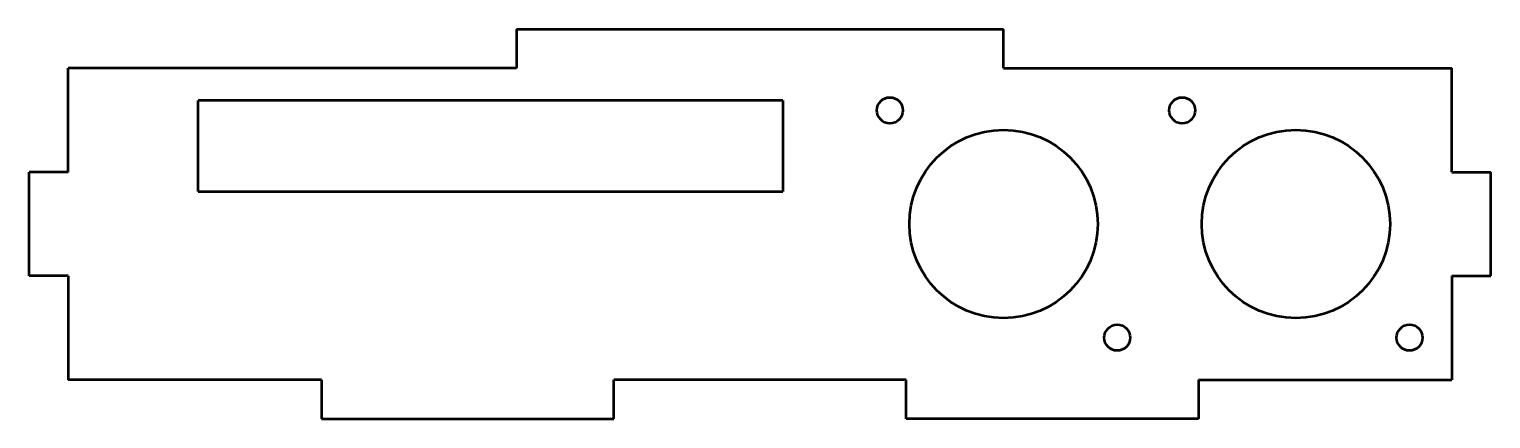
# Model space of a CAD drawing. Extents: x 37 to 262, y 73 to 133.
import ezdxf

# ---------------------------------------------------------------- set-up
doc = ezdxf.new("R2010")
doc.units = 0

msp = doc.modelspace()

# ---------------------------------------------------------------- linework, layer by layer
at = {"color": 7, "lineweight": 50, "ltscale": 0.15}
for p, q in [((112.344025, 132.843628), (112.344025, 126.843628)), ((187.344025, 126.843628), (187.344025, 132.843628)), ((43.344025, 110.843628), (37.344025, 110.843628)), ((256.344025, 110.843628), (262.344025, 110.843628)), ((43.344025, 94.843628), (37.344025, 94.843628)), ((256.344025, 94.843628), (262.344025, 94.843628)), ((82.344025, 78.843628), (82.344025, 72.843628)), ((127.344025, 72.843628), (127.344025, 78.843628)), ((172.344025, 72.843628), (172.344025, 78.843628)), ((217.344025, 78.843628), (217.344025, 72.843628))]:
    msp.add_line(p, q, dxfattribs=at)
at = {"color": 7, "lineweight": 50}
for p, q in [((112.344025, 132.843628), (187.344025, 132.843628)), ((112.344025, 126.843628), (43.344025, 126.843628)), ((187.344025, 126.843628), (256.344025, 126.843628)), ((153.344025, 121.843628), (63.344025, 121.843628)), ((63.344025, 107.843628), (153.344025, 107.843628)), ((82.344025, 78.843628), (43.344025, 78.843628)), ((172.344025, 78.843628), (127.344025, 78.843628)), ((217.344025, 78.843628), (256.344025, 78.843628)), ((82.344025, 72.843628), (127.344025, 72.843628)), ((217.344025, 72.843628), (172.344025, 72.843628))]:
    msp.add_line(p, q, dxfattribs=at)
at = {"color": 7, "lineweight": 50, "ltscale": 0.4}
for p, q in [((43.344025, 110.843628), (43.344025, 126.843628)), ((256.344025, 110.843628), (256.344025, 126.843628)), ((37.344025, 94.843628), (37.344025, 110.843628)), ((262.344025, 94.843628), (262.344025, 110.843628)), ((43.344025, 94.843628), (43.344025, 78.843628)), ((256.344025, 94.843628), (256.344025, 78.843628))]:
    msp.add_line(p, q, dxfattribs=at)
at = {"color": 7, "lineweight": 50, "ltscale": 0.35}
for p, q in [((63.344025, 107.843628), (63.344025, 121.843628)), ((153.344025, 121.843628), (153.344025, 107.843628))]:
    msp.add_line(p, q, dxfattribs=at)
at = {"color": 7, "lineweight": 50}
for centre, radius in [((169.844025, 120.343628), 2), ((214.844025, 120.343628), 2), ((187.344025, 102.843628), 14.5), ((232.344025, 102.843628), 14.5), ((204.844025, 85.343628), 2), ((249.844025, 85.343628), 2)]:
    msp.add_circle(centre, radius, dxfattribs=at)

doc.saveas('drawing.dxf')
